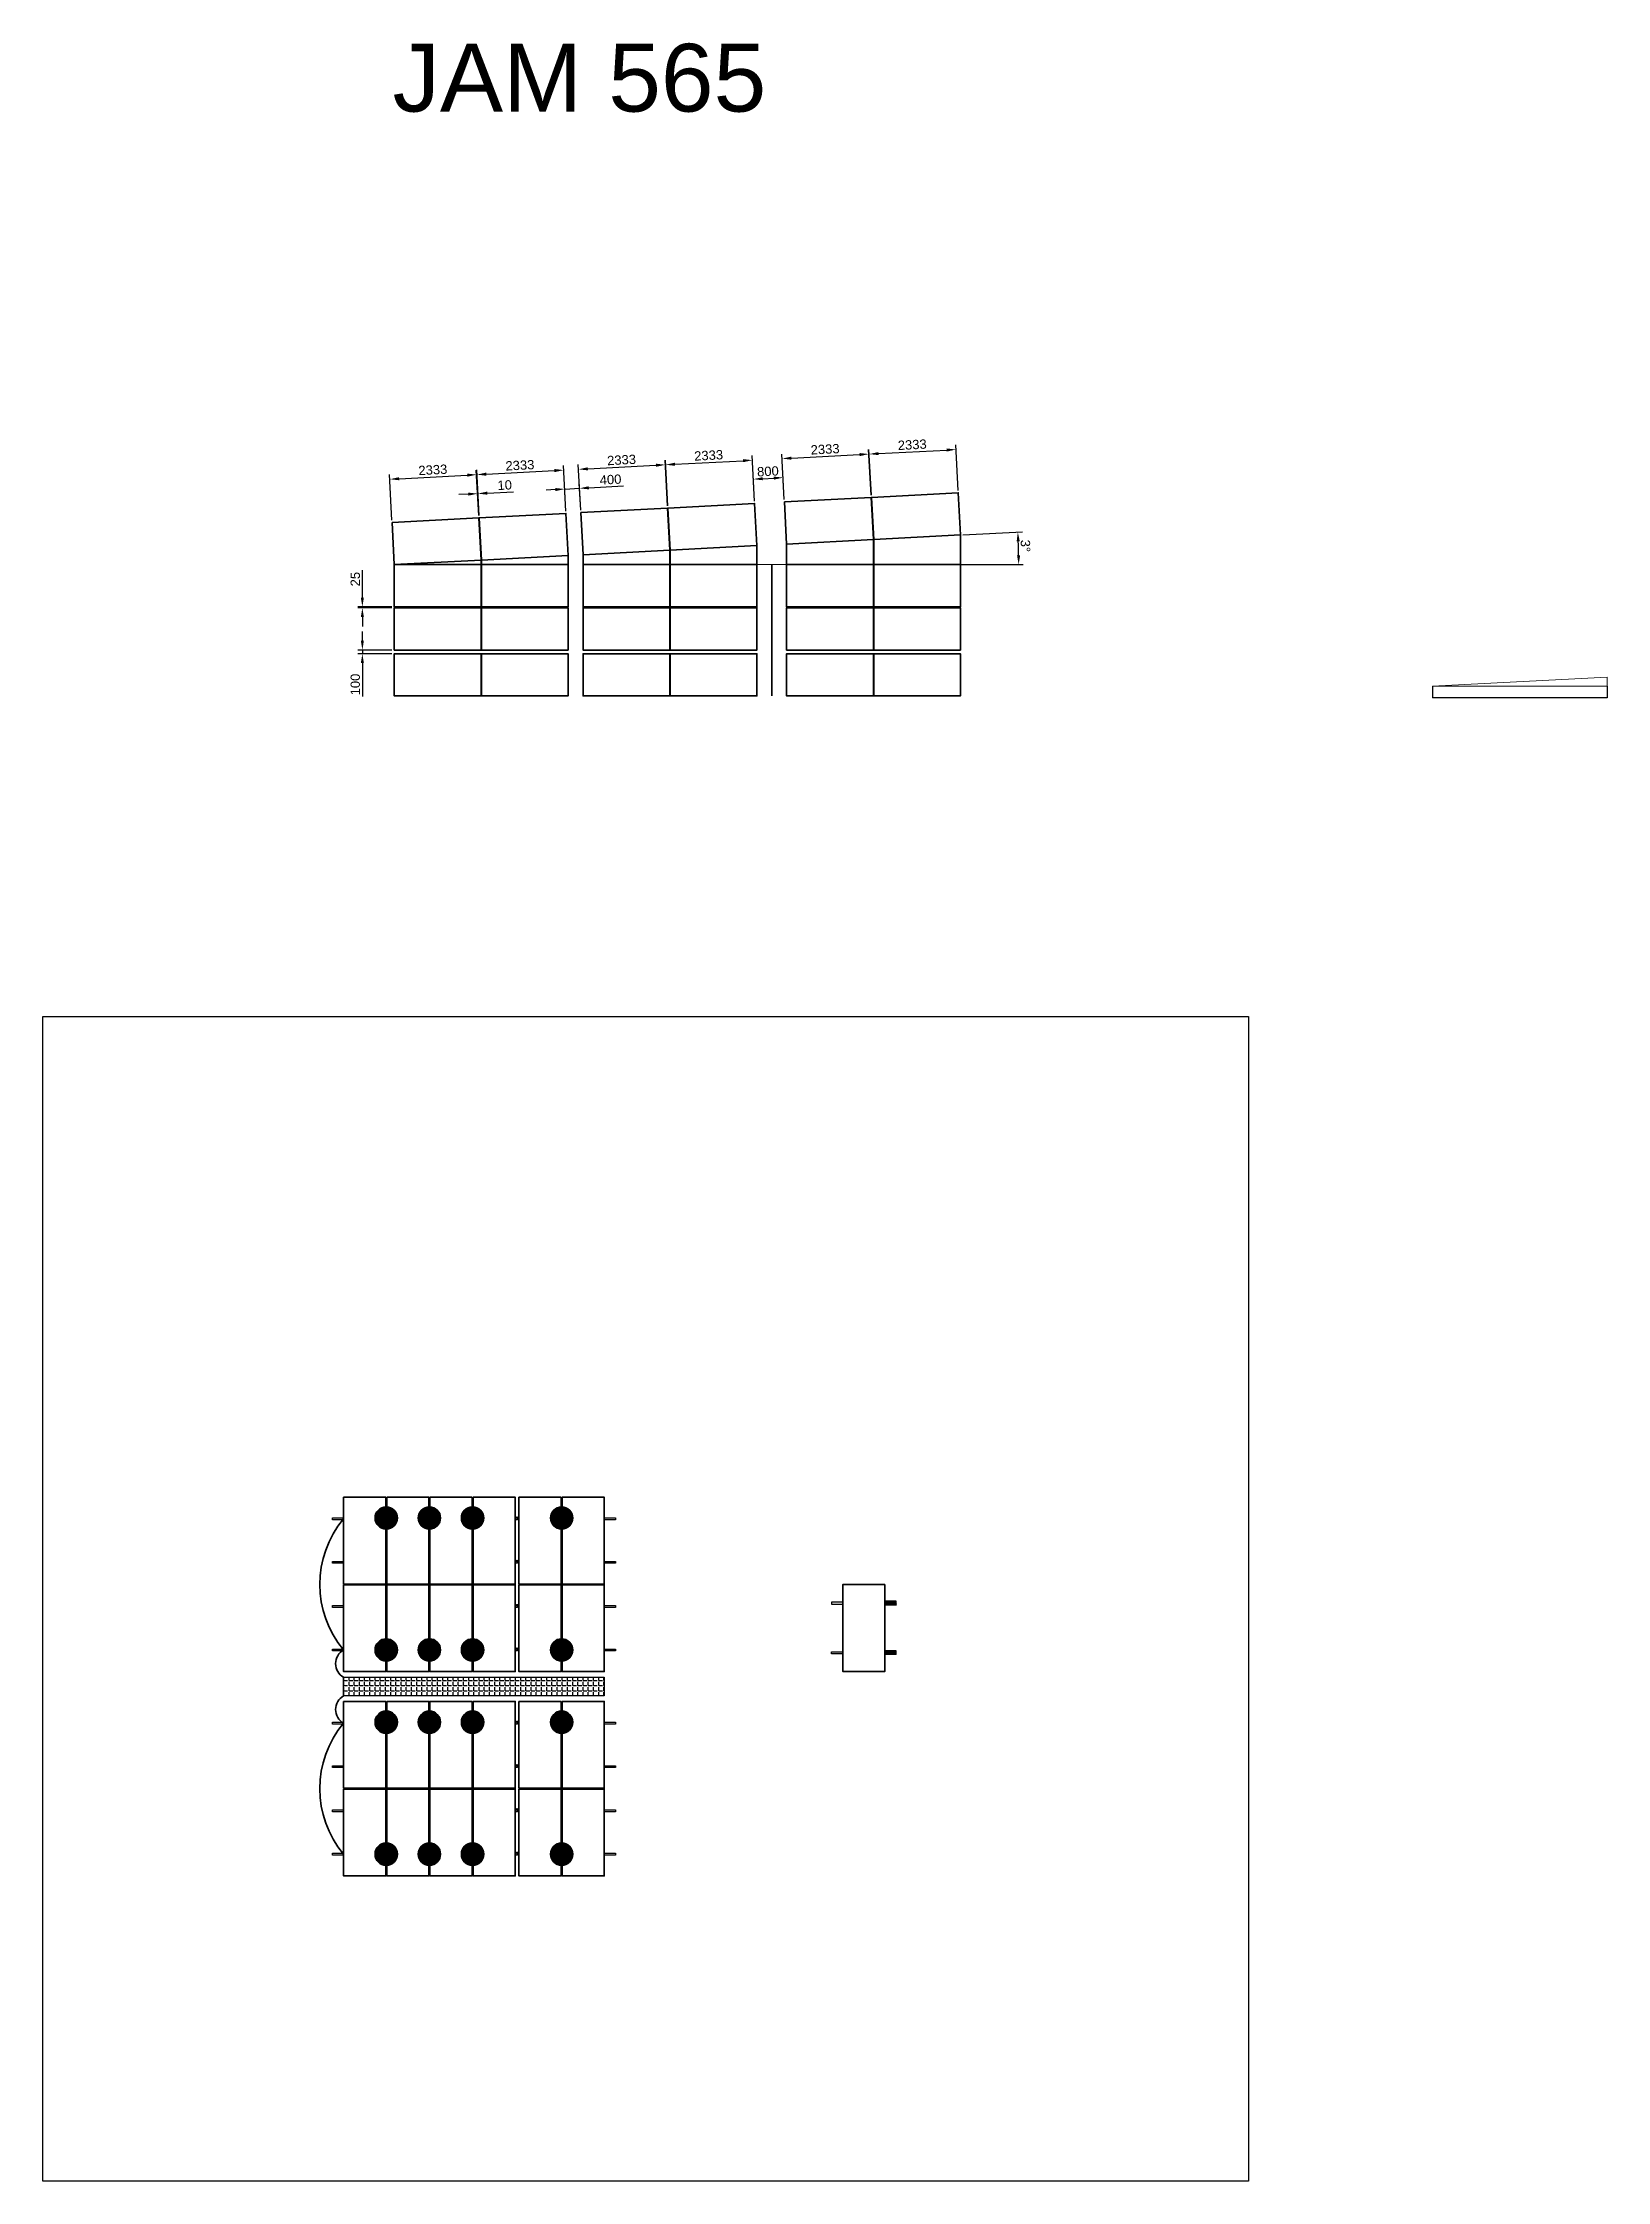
# Model space of a CAD drawing. Header units: millimetres. Extents: x -735047 to 1918431, y -1621985 to 747622.
# Drawn here: x 1309004 to 1351027, y -824129 to -766695 of the extents above; entities that cross this region are included whole.
import ezdxf

# ---------------------------------------------------------------- set-up
doc = ezdxf.new("R2010")
doc.units = ezdxf.units.MM
for name, color, linetype, lineweight in [('SOL-BUILDING_OUTLINE', 1, 'Continuous', 30), ('SOL-DIM', 7, 'Continuous', 18), ('SOL-EARTHING', 3, 'Continuous', 50), ('SOL-PV MODULES', 5, 'Continuous', 40)]:
    doc.layers.add(name, color=color, linetype=linetype, lineweight=lineweight)
doc.layers.add('SOL-EARTH', color=7, linetype='Continuous')
doc.layers.add('SOL-WALKWAY', color=251, linetype='Continuous')
doc.styles.add('E35', font='ISOCP.SHX', dxfattribs={"height": 3.5})
doc.styles.get("Standard").update_dxf_attribs({"font": 'arial.ttf'})
doc.dimstyles.new('Annotative', dxfattribs={"dimscale": 0, "dimtxt": 2.5, "dimasz": 2.5, "dimexe": 1.25, "dimexo": 0.625, "dimtad": 1, "dimtxsty": 'Standard', "dimcen": 2.5, "dimadec": 0, "dimazin": 0, "dimtfac": 1, "dimtmove": 0, "dimatfit": 3, "dimfxl": 1, "dimarcsym": 0})
doc.dimstyles.new('E35', dxfattribs={"dimscale": 0, "dimtxt": 3.5, "dimasz": 2.5, "dimexe": 1.5, "dimexo": 1.5, "dimgap": 1, "dimtad": 1, "dimdec": 0, "dimzin": 0, "dimdsep": 46, "dimtxsty": 'E35', "dimcen": 1.5, "dimadec": 0, "dimazin": 0, "dimtfac": 1, "dimtdec": 0, "dimtmove": 0, "dimatfit": 3, "dimfxl": 1, "dimtolj": 1, "dimtzin": 0, "dimarcsym": 0})
pattern_1 = [(45, (843561.726, -960102.687), (-17.9605122, 17.9605122), [])]
pattern_2 = [(45, (843561.732, -961435.687), (-17.9605122, 17.9605122), [])]

# ---------------------------------------------------------------- blocks, each defined once
blk = doc.blocks.new('A$Ce478d39c')
at = {"layer": 'SOL-EARTHING', "true_color": 0xfffffe, "transparency": 33554623}
h = blk.add_hatch(color=7, dxfattribs=at)
h.dxf.hatch_style = 1
edge = h.paths.add_edge_path()
edge.add_arc((0, 0), 300, 15.06244, 375.06244)
at = {"layer": 'SOL-EARTHING', "color": 18, "true_color": 0x000000}
for p, q in [((262, 0), (-263, 0)), ((0, 262), (0, 0)), ((187, -75), (-188, -75)), ((112, -150), (-113, -150))]:
    blk.add_line(p, q, dxfattribs=at)
at = {"layer": 'SOL-EARTHING', "color": 0}
blk.add_circle((0, 0), 300, dxfattribs=at)
blk = doc.blocks.new('*D79')
at = {"layer": 'Defpoints', "color": 0, "transparency": 16777216}
for p in [(1320656, -778295), (1318388, -779579), (1320717, -779457)]:
    blk.add_point(p, dxfattribs=at)
at = {"layer": 'SOL-DIM', "color": 0, "lineweight": -2, "transparency": 16777216}
for p, q in [((1320714, -779394), (1320650, -778170)), ((1318384, -779517), (1318320, -778292)), ((1318576, -778404), (1320407, -778308))]:
    blk.add_line(p, q, dxfattribs=at)
at = {"layer": 'SOL-DIM', "color": 0, "transparency": 16777216}
for points in [[(1318574, -778362), (1318579, -778445), (1318327, -778417)], [(1320405, -778266), (1320409, -778349), (1320656, -778295)]]:
    blk.add_solid(points, dxfattribs=at)
at = {"layer": 'SOL-DIM', "color": 0, "transparency": 16777216, "insert": (1319482, -778166), "char_height": 250, "attachment_point": 5, "rotation": 3}
blk.add_mtext('2333', dxfattribs=at)
blk = doc.blocks.new('*D80')
at = {"layer": 'Defpoints', "color": 0, "transparency": 16777216}
for p in [(1320693, -778804), (1320717, -779457), (1320727, -779456)]:
    blk.add_point(p, dxfattribs=at)
at = {"layer": 'SOL-DIM', "color": 0, "lineweight": -2, "transparency": 16777216}
for p, q in [((1320714, -779394), (1320677, -778680)), ((1320724, -779394), (1320687, -778679)), ((1320943, -778791), (1321651, -778754)), ((1320434, -778818), (1320184, -778831)), ((1320683, -778805), (1320693, -778804))]:
    blk.add_line(p, q, dxfattribs=at)
at = {"layer": 'SOL-DIM', "color": 0, "transparency": 16777216}
for points in [[(1320431, -778776), (1320436, -778859), (1320683, -778805)], [(1320941, -778749), (1320945, -778833), (1320693, -778804)]]:
    blk.add_solid(points, dxfattribs=at)
at = {"layer": 'SOL-DIM', "color": 0, "transparency": 16777216, "insert": (1321412, -778576), "char_height": 250, "attachment_point": 5, "rotation": 3}
blk.add_mtext('10', dxfattribs=at)
blk = doc.blocks.new('*D81')
at = {"layer": 'Defpoints', "color": 0, "transparency": 16777216}
for p in [(1322996, -778172), (1323057, -779334), (1320727, -779456)]:
    blk.add_point(p, dxfattribs=at)
at = {"layer": 'SOL-DIM', "color": 0, "lineweight": -2, "transparency": 16777216}
for p, q in [((1320724, -779394), (1320660, -778169)), ((1320916, -778281), (1322747, -778185)), ((1323054, -779272), (1322990, -778047))]:
    blk.add_line(p, q, dxfattribs=at)
at = {"layer": 'SOL-DIM', "color": 0, "transparency": 16777216}
for points in [[(1322744, -778143), (1322749, -778227), (1322996, -778172)], [(1320914, -778239), (1320918, -778323), (1320666, -778294)]]:
    blk.add_solid(points, dxfattribs=at)
at = {"layer": 'SOL-DIM', "color": 0, "transparency": 16777216, "insert": (1321821, -778043), "char_height": 250, "attachment_point": 5, "rotation": 3}
blk.add_mtext('2333', dxfattribs=at)
blk = doc.blocks.new('*D82')
at = {"layer": 'Defpoints', "color": 0, "transparency": 16777216}
for p in [(1323422, -778661), (1323057, -779334), (1323457, -779313)]:
    blk.add_point(p, dxfattribs=at)
at = {"layer": 'SOL-DIM', "color": 0, "lineweight": -2, "transparency": 16777216}
for p, q in [((1322773, -778695), (1322524, -778708)), ((1323054, -779272), (1323016, -778557)), ((1323023, -778682), (1323422, -778661)), ((1323453, -779251), (1323416, -778536)), ((1323672, -778648), (1324607, -778599))]:
    blk.add_line(p, q, dxfattribs=at)
at = {"layer": 'SOL-DIM', "color": 0, "transparency": 16777216}
for points in [[(1322771, -778653), (1322776, -778737), (1323023, -778682)], [(1323670, -778606), (1323674, -778690), (1323422, -778661)]]:
    blk.add_solid(points, dxfattribs=at)
at = {"layer": 'SOL-DIM', "color": 0, "transparency": 16777216, "insert": (1324255, -778427), "char_height": 250, "attachment_point": 5, "rotation": 3}
blk.add_mtext('400', dxfattribs=at)
blk = doc.blocks.new('*D83')
at = {"layer": 'Defpoints', "color": 0, "transparency": 16777216}
for p in [(1325726, -778029), (1323457, -779313), (1325786, -779191)]:
    blk.add_point(p, dxfattribs=at)
at = {"layer": 'SOL-DIM', "color": 0, "lineweight": -2, "transparency": 16777216}
for p, q in [((1323453, -779251), (1323389, -778026)), ((1323645, -778138), (1325476, -778042)), ((1325783, -779129), (1325719, -777904))]:
    blk.add_line(p, q, dxfattribs=at)
at = {"layer": 'SOL-DIM', "color": 0, "transparency": 16777216}
for points in [[(1323643, -778096), (1323648, -778180), (1323396, -778151)], [(1325474, -778000), (1325478, -778084), (1325726, -778029)]]:
    blk.add_solid(points, dxfattribs=at)
at = {"layer": 'SOL-DIM', "color": 0, "transparency": 16777216, "insert": (1324551, -777900), "char_height": 250, "attachment_point": 5, "rotation": 3}
blk.add_mtext('2333', dxfattribs=at)
blk = doc.blocks.new('*D84')
at = {"layer": 'Defpoints', "color": 0, "transparency": 16777216}
for p in [(1328891, -778374), (1328126, -779069), (1328925, -779027)]:
    blk.add_point(p, dxfattribs=at)
at = {"layer": 'SOL-PV MODULES', "color": 0, "lineweight": -2, "transparency": 16777216}
for p, q in [((1328123, -779006), (1328086, -778291)), ((1328342, -778403), (1328641, -778388)), ((1328922, -778964), (1328884, -778250))]:
    blk.add_line(p, q, dxfattribs=at)
at = {"layer": 'SOL-PV MODULES', "color": 0, "transparency": 16777216}
for points in [[(1328340, -778362), (1328344, -778445), (1328092, -778416)], [(1328639, -778346), (1328643, -778429), (1328891, -778374)]]:
    blk.add_solid(points, dxfattribs=at)
at = {"layer": 'SOL-PV MODULES', "color": 0, "transparency": 16777216, "insert": (1328482, -778206), "char_height": 250, "attachment_point": 5, "rotation": 3}
blk.add_mtext('800', dxfattribs=at)
blk = doc.blocks.new('*D85')
at = {"layer": 'Defpoints', "color": 0, "transparency": 16777216}
for p in [(1328065, -777906), (1325796, -779191), (1328126, -779069)]:
    blk.add_point(p, dxfattribs=at)
at = {"layer": 'SOL-PV MODULES', "color": 0, "lineweight": -2, "transparency": 16777216}
for p, q in [((1325793, -779128), (1325729, -777904)), ((1325985, -778015), (1327816, -777919)), ((1328123, -779006), (1328059, -777781))]:
    blk.add_line(p, q, dxfattribs=at)
at = {"layer": 'SOL-PV MODULES', "color": 0, "transparency": 16777216}
for points in [[(1325983, -777974), (1325987, -778057), (1325736, -778028)], [(1327813, -777878), (1327818, -777961), (1328065, -777906)]]:
    blk.add_solid(points, dxfattribs=at)
at = {"layer": 'SOL-PV MODULES', "color": 0, "transparency": 16777216, "insert": (1326890, -777777), "char_height": 250, "attachment_point": 5, "rotation": 3}
blk.add_mtext('2333', dxfattribs=at)
blk = doc.blocks.new('*D74')
at = {"layer": 'Defpoints', "color": 0, "transparency": 16777216}
for p in [(1331194, -777742), (1328925, -779027), (1331255, -778905)]:
    blk.add_point(p, dxfattribs=at)
at = {"layer": 'SOL-PV MODULES', "color": 0, "lineweight": -2, "transparency": 16777216}
for p, q in [((1331252, -778842), (1331187, -777617)), ((1328922, -778964), (1328858, -777740)), ((1329114, -777851), (1330944, -777755))]:
    blk.add_line(p, q, dxfattribs=at)
at = {"layer": 'SOL-PV MODULES', "color": 0, "transparency": 16777216}
for points in [[(1329112, -777810), (1329116, -777893), (1328864, -777864)], [(1330942, -777714), (1330947, -777797), (1331194, -777742)]]:
    blk.add_solid(points, dxfattribs=at)
at = {"layer": 'SOL-PV MODULES', "color": 0, "transparency": 16777216, "insert": (1330019, -777613), "char_height": 250, "attachment_point": 5, "rotation": 3}
blk.add_mtext('2333', dxfattribs=at)
blk = doc.blocks.new('*D75')
at = {"layer": 'Defpoints', "color": 0, "transparency": 16777216}
for p in [(1333534, -777620), (1333595, -778782), (1331265, -778904)]:
    blk.add_point(p, dxfattribs=at)
at = {"layer": 'SOL-PV MODULES', "color": 0, "lineweight": -2, "transparency": 16777216}
for p, q in [((1331262, -778842), (1331197, -777617)), ((1331454, -777729), (1333284, -777633)), ((1333591, -778720), (1333527, -777495))]:
    blk.add_line(p, q, dxfattribs=at)
at = {"layer": 'SOL-PV MODULES', "color": 0, "transparency": 16777216}
for points in [[(1333282, -777591), (1333286, -777674), (1333534, -777620)], [(1331451, -777687), (1331456, -777770), (1331204, -777742)]]:
    blk.add_solid(points, dxfattribs=at)
at = {"layer": 'SOL-PV MODULES', "color": 0, "transparency": 16777216, "insert": (1332359, -777491), "char_height": 250, "attachment_point": 5, "rotation": 3}
blk.add_mtext('2333', dxfattribs=at)
blk = doc.blocks.new('*D76')
at = {"layer": 'Defpoints', "color": 0, "transparency": 16777216}
for p in [(1333654, -779914), (1331324, -780037), (1335215, -780419), (1318447, -780711), (1333604, -780711)]:
    blk.add_point(p, dxfattribs=at)
at = {"layer": 'SOL-PV MODULES', "color": 0, "lineweight": -2, "transparency": 16777216}
for p, q in [((1333716, -779911), (1335319, -779827)), ((1333667, -780711), (1335343, -780711))]:
    blk.add_line(p, q, dxfattribs=at)
blk.add_arc((1318447, -780711), 16771, 0.85412, 2.14588, dxfattribs=at)
at = {"layer": 'SOL-PV MODULES', "color": 0, "transparency": 16777216}
for points in [[(1335164, -780085), (1335247, -780082), (1335195, -779834)], [(1335257, -780461), (1335174, -780462), (1335218, -780711)]]:
    blk.add_solid(points, dxfattribs=at)
at = {"layer": 'SOL-PV MODULES', "color": 0, "transparency": 16777216, "insert": (1335400, -780208), "char_height": 250, "attachment_point": 5, "rotation": 271.69996}
blk.add_mtext('3°', dxfattribs=at)
blk = doc.blocks.new('*D77')
at = {"layer": 'Defpoints', "color": 0, "transparency": 16777216}
for p in [(1317589, -781845), (1318447, -781845), (1318447, -781870)]:
    blk.add_point(p, dxfattribs=at)
at = {"layer": 'SOL-PV MODULES', "color": 0, "lineweight": -2, "transparency": 16777216}
for p, q in [((1317589, -781595), (1317589, -780856)), ((1318384, -781845), (1317464, -781845)), ((1318384, -781870), (1317464, -781870)), ((1317589, -781870), (1317589, -781845)), ((1317589, -782120), (1317589, -782370))]:
    blk.add_line(p, q, dxfattribs=at)
at = {"layer": 'SOL-PV MODULES', "color": 0, "transparency": 16777216}
for points in [[(1317547, -781595), (1317630, -781595), (1317589, -781845)], [(1317547, -782120), (1317630, -782120), (1317589, -781870)]]:
    blk.add_solid(points, dxfattribs=at)
at = {"layer": 'SOL-PV MODULES', "color": 0, "transparency": 16777216, "insert": (1317399, -781101), "char_height": 250, "attachment_point": 5, "rotation": 90}
blk.add_mtext('25', dxfattribs=at)
blk = doc.blocks.new('*D78')
at = {"layer": 'Defpoints', "color": 0, "transparency": 16777216}
for p in [(1317589, -783104), (1318447, -783004), (1318447, -783104)]:
    blk.add_point(p, dxfattribs=at)
at = {"layer": 'SOL-PV MODULES', "color": 0, "lineweight": -2, "transparency": 16777216}
for p, q in [((1317589, -782754), (1317589, -782504)), ((1318384, -783004), (1317464, -783004)), ((1318384, -783104), (1317464, -783104)), ((1317589, -783004), (1317589, -783104)), ((1317589, -783354), (1317589, -784257))]:
    blk.add_line(p, q, dxfattribs=at)
at = {"layer": 'SOL-PV MODULES', "color": 0, "transparency": 16777216}
for points in [[(1317547, -782754), (1317630, -782754), (1317589, -783004)], [(1317547, -783354), (1317630, -783354), (1317589, -783104)]]:
    blk.add_solid(points, dxfattribs=at)
at = {"layer": 'SOL-PV MODULES', "color": 0, "transparency": 16777216, "insert": (1317399, -783931), "char_height": 250, "attachment_point": 5, "rotation": 90}
blk.add_mtext('100', dxfattribs=at)
blk = doc.blocks.new('*D86')
at = {"layer": 'Defpoints', "color": 0, "transparency": 16777216}
for p in [(1346334, -783978), (1351027, -783978), (1351027, -784284)]:
    blk.add_point(p, dxfattribs=at)
at = {"layer": 'SOL-DIM', "color": 0, "lineweight": -2, "transparency": 16777216}
for p, q in [((1346334, -783979), (1346334, -784285)), ((1346336, -784284), (1351025, -784284)), ((1351027, -783979), (1351027, -784285))]:
    blk.add_line(p, q, dxfattribs=at)
at = {"layer": 'SOL-DIM', "color": 0, "transparency": 16777216}
for points in [[(1346336, -784283), (1346336, -784284), (1346334, -784284)], [(1351025, -784283), (1351025, -784284), (1351027, -784284)]]:
    blk.add_solid(points, dxfattribs=at)
at = {"layer": 'SOL-DIM', "color": 0, "transparency": 16777216, "insert": (1348681, -784281), "char_height": 3.5, "attachment_point": 5, "style": 'E35'}
blk.add_mtext('\\A1;4694', dxfattribs=at)

msp = doc.modelspace()

# ---------------------------------------------------------------- hatches: boundary and pattern name
at = {"layer": 'SOL-PV MODULES', "true_color": 0x000000, "transparency": 33554623}
h = msp.add_hatch(dxfattribs=at)
h.set_pattern_fill('ANSI31', color=18, scale=8)
h.set_pattern_definition(pattern_1)
h.paths.add_polyline_path([(1331924.867, -808602.845), (1331624.555, -808602.845), (1331624.555, -808552.691), (1331924.867, -808552.691)])
h = msp.add_hatch(dxfattribs=at)
h.set_pattern_fill('ANSI31', color=18, scale=8)
h.set_pattern_definition(pattern_1)
h.paths.add_polyline_path([(1331924.867, -808652.691), (1331624.555, -808652.691), (1331624.555, -808602.845), (1331924.867, -808602.845)])
h = msp.add_hatch(dxfattribs=at)
h.set_pattern_fill('ANSI31', color=18, scale=8)
h.set_pattern_definition(pattern_2)
h.paths.add_polyline_path([(1331924.873, -809935.845), (1331624.561, -809935.845), (1331624.561, -809885.691), (1331924.873, -809885.691)])
h = msp.add_hatch(dxfattribs=at)
h.set_pattern_fill('ANSI31', color=18, scale=8)
h.set_pattern_definition(pattern_2)
h.paths.add_polyline_path([(1331924.873, -809985.691), (1331624.561, -809985.691), (1331624.561, -809935.845), (1331924.873, -809935.845)])
at = {"layer": 'SOL-WALKWAY', "transparency": 33554623}
h = msp.add_hatch(dxfattribs=at)
h.set_pattern_fill('ANGLE', color=3, scale=20)
h.set_pattern_definition([(0, (0, 0), (0, 139.7), [101.6, -38.1]), (90, (0, 0), (-139.7, 9e-15), [101.6, -38.1])])
h.paths.add_polyline_path([(1317083.589, -810593.039), (1324087.589, -810593.039), (1324087.589, -811093.039), (1317083.589, -811093.039)])

# ---------------------------------------------------------------- linework, layer by layer
at = {"color": 6}
for p, q in [((1321734.589, -806315.211), (1321694.589, -806315.211)), ((1321734.589, -806365.211), (1321694.589, -806365.211)), ((1321734.589, -806315.211), (1321734.589, -806365.211)), ((1321794.589, -806315.211), (1321754.589, -806315.211)), ((1321754.589, -806315.211), (1321754.589, -806365.211)), ((1321794.589, -806365.211), (1321754.589, -806365.211)), ((1321734.589, -807481.711), (1321694.589, -807481.711)), ((1321734.589, -807481.711), (1321734.589, -807531.711)), ((1321794.589, -807481.711), (1321754.589, -807481.711)), ((1321754.589, -807481.711), (1321754.589, -807531.711)), ((1321734.589, -807531.711), (1321694.589, -807531.711)), ((1321794.589, -807531.711), (1321754.589, -807531.711)), ((1321734.589, -808668.211), (1321694.589, -808668.211)), ((1321734.589, -808718.211), (1321694.589, -808718.211)), ((1321734.589, -808668.211), (1321734.589, -808718.211)), ((1321794.589, -808668.211), (1321754.589, -808668.211)), ((1321754.589, -808668.211), (1321754.589, -808718.211)), ((1321794.589, -808718.211), (1321754.589, -808718.211)), ((1321734.589, -809834.711), (1321694.589, -809834.711)), ((1321734.589, -809884.711), (1321694.589, -809884.711)), ((1321734.589, -809834.711), (1321734.589, -809884.711)), ((1321794.589, -809834.711), (1321754.589, -809834.711)), ((1321754.589, -809834.711), (1321754.589, -809884.711)), ((1321794.589, -809884.711), (1321754.589, -809884.711)), ((1321734.589, -811801.211), (1321694.589, -811801.211)), ((1321734.589, -811851.211), (1321694.589, -811851.211)), ((1321734.589, -811801.211), (1321734.589, -811851.211)), ((1321794.589, -811801.211), (1321754.589, -811801.211)), ((1321754.589, -811801.211), (1321754.589, -811851.211)), ((1321794.589, -811851.211), (1321754.589, -811851.211)), ((1321734.589, -812967.711), (1321694.589, -812967.711)), ((1321734.589, -813017.711), (1321694.589, -813017.711)), ((1321734.589, -812967.711), (1321734.589, -813017.711)), ((1321794.589, -812967.711), (1321754.589, -812967.711)), ((1321754.589, -812967.711), (1321754.589, -813017.711)), ((1321794.589, -813017.711), (1321754.589, -813017.711)), ((1321734.589, -814154.211), (1321694.589, -814154.211)), ((1321734.589, -814204.211), (1321694.589, -814204.211)), ((1321734.589, -814154.211), (1321734.589, -814204.211)), ((1321794.589, -814154.211), (1321754.589, -814154.211)), ((1321754.589, -814154.211), (1321754.589, -814204.211)), ((1321794.589, -814204.211), (1321754.589, -814204.211)), ((1321734.589, -815320.711), (1321694.589, -815320.711)), ((1321734.589, -815370.711), (1321694.589, -815370.711)), ((1321734.589, -815320.711), (1321734.589, -815370.711)), ((1321794.589, -815320.711), (1321754.589, -815320.711)), ((1321754.589, -815320.711), (1321754.589, -815370.711)), ((1321794.589, -815370.711), (1321754.589, -815370.711))]:
    msp.add_line(p, q, dxfattribs=at)
for p, q in [((1331924.867, -808652.691), (1331924.867, -808552.691)), ((1331924.873, -809985.691), (1331924.873, -809885.691))]:
    msp.add_line(p, q)
msp.add_lwpolyline([(1309003.829, -792842.778), (1341392.744, -792842.778), (1341392.744, -824128.67), (1309003.829, -824128.67)], close=True)
at = {"color": 6, "lineweight": 25}
for points in [[(1316783.595, -806315.211), (1317083.595, -806315.289), (1317083.582, -806365.289), (1316783.582, -806365.211)], [(1324087.589, -806315.211), (1324387.588, -806315.289), (1324387.576, -806365.289), (1324087.576, -806365.211)], [(1316783.595, -807481.711), (1317083.595, -807481.789), (1317083.582, -807531.789), (1316783.582, -807531.711)], [(1324087.589, -807481.711), (1324387.588, -807481.789), (1324387.576, -807531.789), (1324087.576, -807531.711)], [(1330490.841, -808577.537), (1330190.841, -808577.614), (1330190.854, -808627.614), (1330490.854, -808627.537)], [(1316783.595, -808668.211), (1317083.595, -808668.289), (1317083.582, -808718.289), (1316783.582, -808718.211)], [(1324087.589, -808668.211), (1324387.588, -808668.289), (1324387.576, -808718.289), (1324087.576, -808718.211)], [(1316783.595, -809834.711), (1317083.595, -809834.789), (1317083.582, -809884.789), (1316783.582, -809884.711)], [(1324087.589, -809834.711), (1324387.588, -809834.789), (1324387.576, -809884.789), (1324087.576, -809884.711)], [(1330490.841, -809960.845), (1330190.841, -809960.768), (1330190.854, -809910.768), (1330490.854, -809910.845)], [(1316783.595, -811801.211), (1317083.595, -811801.289), (1317083.582, -811851.289), (1316783.582, -811851.211)], [(1324087.589, -811801.211), (1324387.588, -811801.289), (1324387.576, -811851.289), (1324087.576, -811851.211)], [(1316783.595, -812967.711), (1317083.595, -812967.789), (1317083.582, -813017.789), (1316783.582, -813017.711)], [(1324087.589, -812967.711), (1324387.588, -812967.789), (1324387.576, -813017.789), (1324087.576, -813017.711)], [(1316783.595, -814154.211), (1317083.595, -814154.289), (1317083.582, -814204.289), (1316783.582, -814204.211)], [(1324087.589, -814154.211), (1324387.588, -814154.289), (1324387.576, -814204.289), (1324087.576, -814204.211)], [(1316783.595, -815320.711), (1317083.595, -815320.789), (1317083.582, -815370.789), (1316783.582, -815370.711)], [(1324087.589, -815320.711), (1324387.588, -815320.789), (1324387.576, -815370.789), (1324087.576, -815370.711)]]:
    msp.add_lwpolyline(points, close=True, dxfattribs=at)
for points in [[(1331924.867, -808552.691), (1331624.555, -808552.691)], [(1331924.867, -808652.691), (1331624.867, -808652.691)], [(1331924.873, -809885.691), (1331624.561, -809885.691)], [(1331924.873, -809985.691), (1331624.873, -809985.691)]]:
    msp.add_lwpolyline(points)
at = {"layer": 'SOL-DIM'}
for p, q in [((1328185.583, -780711.428), (1328984.486, -780711.428)), ((1346333.92, -783977.635), (1351027.479, -783731.656)), ((1351027.479, -783731.656), (1351027.479, -783977.635)), ((1346333.92, -783977.635), (1351027.479, -783977.635))]:
    msp.add_line(p, q, dxfattribs=at)
at = {"layer": 'SOL-EARTHING', "color": 30, "true_color": 0xf8991e}
for centre, radius, start, end in [((1319185.734, -808100.039), 2741.484, 140.06659268, 219.93340732), ((1321744.589, -806319.895), 27.896, 9.66444901, 170.33555099), ((1321744.589, -807486.395), 27.896, 9.66444901, 170.33555099), ((1321744.589, -808672.895), 27.896, 9.66444901, 170.33555099), ((1321744.589, -809839.395), 27.896, 9.66444901, 170.33555099), ((1317290.222, -810226.414), 420.846, 119.40600321, 240.59399679), ((1317290.222, -811459.664), 420.846, 119.40600321, 240.5939968), ((1319185.764, -813586.039), 2741.507, 140.06700058, 219.93299942), ((1321744.589, -811805.895), 27.896, 9.66444901, 170.33555099), ((1321744.589, -812972.395), 27.896, 9.66444901, 170.33555099), ((1321744.589, -814158.895), 27.896, 9.66444901, 170.33555099), ((1321744.589, -815325.395), 27.896, 9.66444901, 170.33555099)]:
    msp.add_arc(centre, radius, start, end, dxfattribs=at)
at = {"layer": 'SOL-PV MODULES', "color": 7, "true_color": 0xffffff}
for p, q in [((1333654.078, -779911.839), (1333654.078, -780711.428)), ((1323116.539, -780466.705), (1323116.539, -780711.428)), ((1323515.991, -780445.77), (1323515.991, -780711.428)), ((1325845.794, -780323.671), (1325845.794, -780711.428)), ((1325855.78, -780323.147), (1325855.78, -780711.428)), ((1328185.583, -780201.047), (1328185.583, -780711.428)), ((1328984.486, -780159.179), (1328984.486, -780711.428)), ((1331314.289, -780034.462), (1331314.289, -780711.428)), ((1331324.275, -780033.939), (1331324.275, -780711.428)), ((1320776.75, -780589.328), (1320776.75, -780711.428)), ((1320786.736, -780588.805), (1320786.736, -780711.428))]:
    msp.add_line(p, q, dxfattribs=at)
at = {"layer": 'SOL-PV MODULES', "color": 3}
msp.add_line((1328585.035, -780711.428), (1328585.035, -784238.428), dxfattribs=at)
at = {"layer": 'SOL-PV MODULES'}
for points in [[(1331264.926, -778904.11), (1333594.729, -778782.01), (1333654.078, -779914.456), (1331324.275, -780036.555)], [(1320727.388, -779456.359), (1323057.19, -779334.259), (1323116.539, -780466.705), (1320786.736, -780588.805)], [(1323456.642, -779313.324), (1325786.445, -779191.225), (1325845.794, -780323.671), (1323515.991, -780445.77)], [(1325796.431, -779190.701), (1328126.234, -779068.602), (1328185.583, -780201.047), (1325855.78, -780323.147)], [(1328925.137, -779026.733), (1331254.94, -778904.633), (1331314.289, -780037.079), (1328984.486, -780159.179)], [(1318387.599, -779578.982), (1320717.401, -779456.882), (1320776.75, -780589.328), (1318446.947, -780711.428)], [(1320776.75, -780711.428), (1318446.947, -780711.428), (1318446.947, -781845.428), (1320776.75, -781845.428)], [(1320786.736, -780711.428), (1323116.539, -780711.428), (1323116.539, -781845.428), (1320786.736, -781845.428)], [(1325845.794, -780711.428), (1323515.991, -780711.428), (1323515.991, -781845.428), (1325845.794, -781845.428)], [(1325855.78, -780711.428), (1328185.583, -780711.428), (1328185.583, -781845.428), (1325855.78, -781845.428)], [(1331314.289, -780711.428), (1328984.486, -780711.428), (1328984.486, -781845.428), (1331314.289, -781845.428)], [(1331324.275, -780711.428), (1333654.078, -780711.428), (1333654.078, -781845.428), (1331324.275, -781845.428)], [(1320776.75, -781870.428), (1318446.947, -781870.428), (1318446.947, -783004.428), (1320776.75, -783004.428)], [(1320786.736, -781870.428), (1323116.539, -781870.428), (1323116.539, -783004.428), (1320786.736, -783004.428)], [(1325845.794, -781870.428), (1323515.991, -781870.428), (1323515.991, -783004.428), (1325845.794, -783004.428)], [(1325855.78, -781870.428), (1328185.583, -781870.428), (1328185.583, -783004.428), (1325855.78, -783004.428)], [(1331314.289, -781870.428), (1328984.486, -781870.428), (1328984.486, -783004.428), (1331314.289, -783004.428)], [(1331324.275, -781870.428), (1333654.078, -781870.428), (1333654.078, -783004.428), (1331324.275, -783004.428)], [(1320776.75, -783104.428), (1318446.947, -783104.428), (1318446.947, -784238.428), (1320776.75, -784238.428)], [(1320786.736, -783104.428), (1323116.539, -783104.428), (1323116.539, -784238.428), (1320786.736, -784238.428)], [(1325845.794, -783104.428), (1323515.991, -783104.428), (1323515.991, -784238.428), (1325845.794, -784238.428)], [(1325855.78, -783104.428), (1328185.583, -783104.428), (1328185.583, -784238.428), (1325855.78, -784238.428)], [(1331314.289, -783104.428), (1328984.486, -783104.428), (1328984.486, -784238.428), (1331314.289, -784238.428)], [(1331324.275, -783104.428), (1333654.078, -783104.428), (1333654.078, -784238.428), (1331324.275, -784238.428)], [(1317083.589, -805757.039), (1318217.589, -805757.039), (1318217.589, -808090.039), (1317083.589, -808090.039)], [(1318242.589, -805757.039), (1319376.589, -805757.039), (1319376.589, -808090.039), (1318242.589, -808090.039)], [(1319401.589, -805757.039), (1320535.589, -805757.039), (1320535.589, -808090.039), (1319401.589, -808090.039)], [(1320560.589, -805757.039), (1321694.589, -805757.039), (1321694.589, -808090.039), (1320560.589, -808090.039)], [(1321794.589, -805757.039), (1322928.589, -805757.039), (1322928.589, -808090.039), (1321794.589, -808090.039)], [(1322953.589, -805757.039), (1324087.589, -805757.039), (1324087.589, -808090.039), (1322953.589, -808090.039)], [(1317083.589, -808110.039), (1318217.589, -808110.039), (1318217.589, -810443.039), (1317083.589, -810443.039)], [(1318242.589, -808110.039), (1319376.589, -808110.039), (1319376.589, -810443.039), (1318242.589, -810443.039)], [(1319401.589, -808110.039), (1320535.589, -808110.039), (1320535.589, -810443.039), (1319401.589, -810443.039)], [(1320560.589, -808110.039), (1321694.589, -808110.039), (1321694.589, -810443.039), (1320560.589, -810443.039)], [(1321794.589, -808110.039), (1322928.589, -808110.039), (1322928.589, -810443.039), (1321794.589, -810443.039)], [(1322953.589, -808110.039), (1324087.589, -808110.039), (1324087.589, -810443.039), (1322953.589, -810443.039)], [(1331624.854, -808102.691), (1331624.854, -810435.691), (1330490.854, -810435.691), (1330490.854, -808102.691)], [(1317083.589, -811243.039), (1318217.589, -811243.039), (1318217.589, -813576.039), (1317083.589, -813576.039)], [(1318242.589, -811243.039), (1319376.589, -811243.039), (1319376.589, -813576.039), (1318242.589, -813576.039)], [(1319401.589, -811243.039), (1320535.589, -811243.039), (1320535.589, -813576.039), (1319401.589, -813576.039)], [(1320560.589, -811243.039), (1321694.589, -811243.039), (1321694.589, -813576.039), (1320560.589, -813576.039)], [(1321794.589, -811243.039), (1322928.589, -811243.039), (1322928.589, -813576.039), (1321794.589, -813576.039)], [(1322953.589, -811243.039), (1324087.589, -811243.039), (1324087.589, -813576.039), (1322953.589, -813576.039)], [(1317083.589, -813596.039), (1318217.589, -813596.039), (1318217.589, -815929.039), (1317083.589, -815929.039)], [(1318242.589, -813596.039), (1319376.589, -813596.039), (1319376.589, -815929.039), (1318242.589, -815929.039)], [(1319401.589, -813596.039), (1320535.589, -813596.039), (1320535.589, -815929.039), (1319401.589, -815929.039)], [(1320560.589, -813596.039), (1321694.589, -813596.039), (1321694.589, -815929.039), (1320560.589, -815929.039)], [(1321794.589, -813596.039), (1322928.589, -813596.039), (1322928.589, -815929.039), (1321794.589, -815929.039)], [(1322953.589, -813596.039), (1324087.589, -813596.039), (1324087.589, -815929.039), (1322953.589, -815929.039)]]:
    msp.add_lwpolyline(points, close=True, dxfattribs=at)
at = {"layer": 'SOL-WALKWAY', "color": 116, "true_color": 0x136734}
msp.add_lwpolyline([(1317083.589, -810593.039), (1324087.589, -810593.039), (1324087.589, -811093.039), (1317083.589, -811093.039)], close=True, dxfattribs=at)

# ---------------------------------------------------------------- block references
at = {"layer": 'SOL-EARTH', "lineweight": 50, "rotation": 359.9852695770369}
for p in [(1318230.089, -806315.58), (1319389.089, -806315.58), (1320548.089, -806315.58), (1322941.089, -806315.58), (1318230.089, -809859.789), (1319389.089, -809859.789), (1320548.089, -809859.789), (1322941.089, -809859.789), (1318230.089, -811801.58), (1319389.089, -811801.58), (1320548.089, -811801.58), (1322941.089, -811801.58), (1318230.089, -815345.789), (1319389.089, -815345.789), (1320548.089, -815345.789), (1322941.089, -815345.789)]:
    msp.add_blockref('A$Ce478d39c', p, dxfattribs=at)

# ---------------------------------------------------------------- texts
at = {"layer": 'SOL-BUILDING_OUTLINE', "color": 4}
msp.add_text('JAM 565', height=1820.9338, dxfattribs=at).set_placement((1318400.028, -768543.288))

# ---------------------------------------------------------------- dimensions: what is measured, and where the dimension line sits
at = {"layer": 'SOL-DIM'}
for p1, p2, picture, middle in [((1318387.599, -779578.982), (1320717.401, -779456.882), '*D79', (1319481.628, -778165.62)), ((1320727.388, -779456.359), (1323057.19, -779334.259), '*D81', (1321821.417, -778042.997)), ((1323456.642, -779313.324), (1325786.445, -779191.225), '*D83', (1324550.672, -777899.963))]:
    dim = msp.add_aligned_dim(p1=p1, p2=p2, distance=1163.939, dimstyle='Annotative', dxfattribs=at)
    dim.commit()
    dim.dimension.update_dxf_attribs({"geometry": picture, "text_midpoint": middle})
for base, p1, p2, picture, middle in [((1320693.203, -778804.086), (1320717.401, -779456.882), (1320727.388, -779456.359), '*D80', (1321411.618, -778576.031)), ((1323422.458, -778661.052), (1323057.19, -779334.259), (1323456.642, -779313.324), '*D82', (1324254.632, -778427.035))]:
    dim = msp.add_linear_dim(base=base, p1=p1, p2=p2, angle=3, dimstyle='Annotative', dxfattribs=at)
    dim.commit()
    dim.dimension.update_dxf_attribs({"geometry": picture, "text_midpoint": middle})
dim = msp.add_linear_dim(base=(1351027.479, -784283.686), p1=(1346333.92, -783977.635), p2=(1351027.479, -783977.635), dimstyle='E35', override={"dimscale": 1}, dxfattribs=at)
dim.commit()
dim.dimension.update_dxf_attribs({"geometry": '*D86', "text_midpoint": (1348680.7, -784280.936)})
at = {"layer": 'SOL-PV MODULES', "color": 7, "true_color": 0xffffff}
for base, p1, p2, angle, picture, middle in [((1328065.318, -777906.257), (1325796.431, -779190.701), (1328126.234, -779068.602), 3, '*D85', (1326890.461, -777777.34)), ((1331194.024, -777742.289), (1328925.137, -779026.733), (1331254.94, -778904.633), 3, '*D74', (1330019.167, -777613.371)), ((1333533.813, -777619.666), (1331264.926, -778904.11), (1333594.729, -778782.01), 3, '*D75', (1332358.956, -777490.748)), ((1328890.953, -778374.46), (1328126.234, -779068.602), (1328925.137, -779026.733), 3, '*D84', (1328481.55, -778205.512)), ((1317588.679, -781845.428), (1318446.947, -781870.428), (1318446.947, -781845.428), 90, '*D77', (1317398.536, -781100.799)), ((1317588.679, -783104.428), (1318446.947, -783004.428), (1318446.947, -783104.428), 90, '*D78', (1317398.536, -783930.911))]:
    dim = msp.add_linear_dim(base=base, p1=p1, p2=p2, angle=angle, dimstyle='Annotative', dxfattribs=at)
    dim.commit()
    dim.dimension.update_dxf_attribs({"geometry": picture, "text_midpoint": middle})
dim = msp.add_angular_dim_2l(base=(1335214.947, -780418.741), line1=((1333654.078, -779914.456), (1331324.275, -780036.555)), line2=((1318446.947, -780711.428), (1333604.147, -780711.428)), dimstyle='Annotative', dxfattribs=at)
dim.commit()
dim.dimension.update_dxf_attribs({"geometry": '*D76', "text_midpoint": (1335210.12, -780213.919), "dimtype": 162})

doc.saveas('drawing.dxf')
